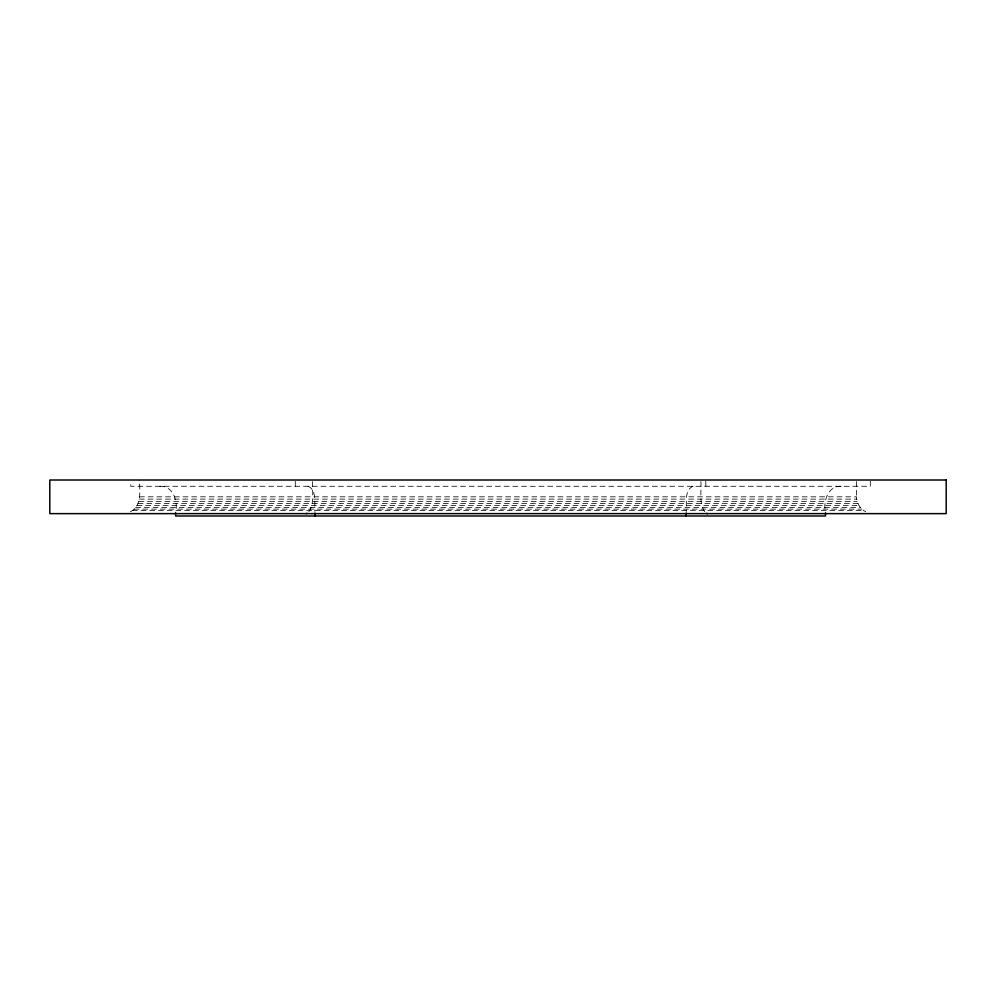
<?xml version="1.0" encoding="UTF-8"?>
<svg xmlns="http://www.w3.org/2000/svg" width="996" height="996" viewBox="0 0 996 996"><rect width="100%" height="100%" fill="white"/><g stroke="black" fill="none" stroke-linecap="round" stroke-linejoin="round"><path stroke-width="0.75" stroke-dasharray="4.98 3.74" d="M130.339 511.77C142.129 506.018 139.701 490.53 139.44 480.01M308.86 511.77C314.811 502.955 311.935 491.364 312.694 481.529M693.092 486.272C683.903 489.795 687.016 503.939 686.232 511.471M841.197 486.272C827.589 485.687 822.895 502.071 825.497 512.977M139.44 496.817L856.56 496.817C856.535 502.992 860.171 508.956 865.661 511.77M139.278 499.108L856.722 499.108M138.818 501.362L857.183 501.362M138.046 503.528L857.954 503.528M136.987 505.57L859.013 505.57M135.655 507.45L860.345 507.45M134.087 509.13L861.913 509.13M132.306 510.575L863.694 510.575M159.908 486.272C173.503 485.687 178.197 502.071 175.607 512.977M308.001 486.272C317.201 489.795 314.089 503.939 314.873 511.471M704.707 511.77C698.769 502.955 701.645 491.364 700.885 481.529M870.317 481.255L870.317 486.272L130.787 486.272L130.787 481.255M856.56 481.529L856.56 496.817M705.828 481.255L705.828 486.272M295.277 481.255L295.277 486.272"/><path stroke-width="1.49" d="M306.083 513.625L307.042 513.314M706.525 513.314L707.484 513.625M825.497 512.977L825.497 515.99L175.607 515.99L175.607 512.977M686.232 512.977L686.232 515.99M314.873 512.977L314.873 515.99M946.2 480.01L49.8 480.01L49.8 513.625L946.2 513.625L946.2 480.01"/></g></svg>
